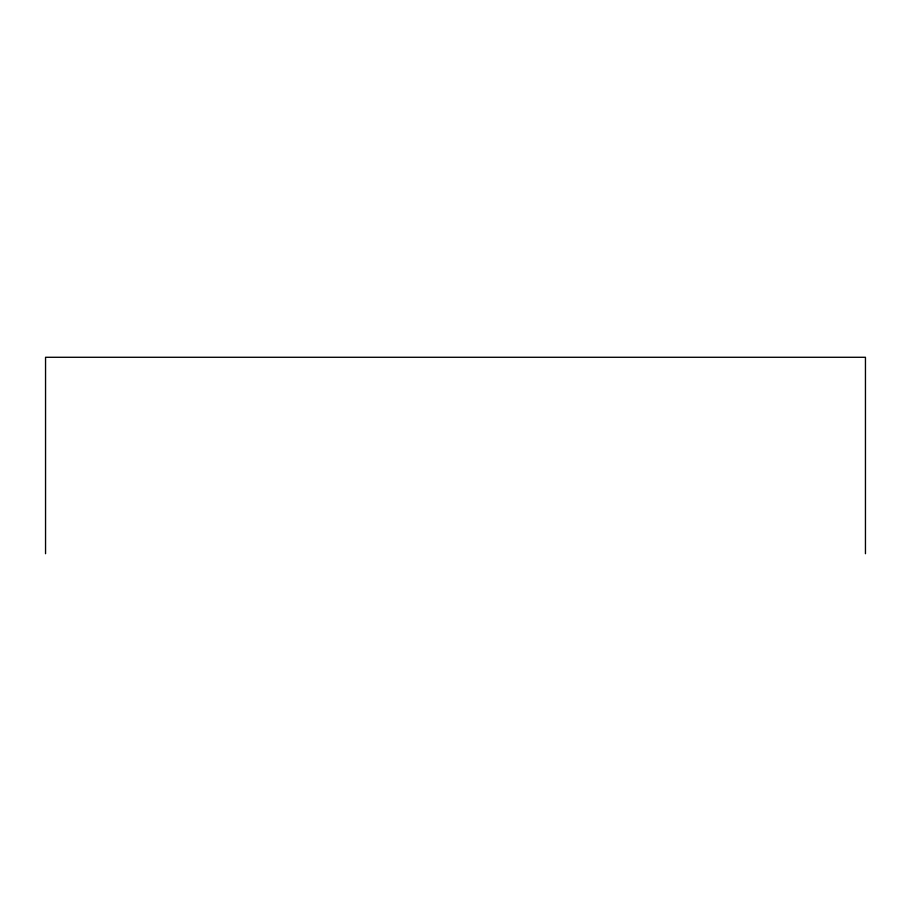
<?xml version="1.0" encoding="UTF-8"?>
<svg xmlns="http://www.w3.org/2000/svg" width="911" height="911" viewBox="0 0 911 911"><rect width="100%" height="100%" fill="white"/><g stroke="black" fill="none" stroke-linecap="round" stroke-linejoin="round"><path stroke-width="1.37" d="M865.45 553.717L865.45 357.283L45.55 357.283L45.55 553.717"/></g></svg>
